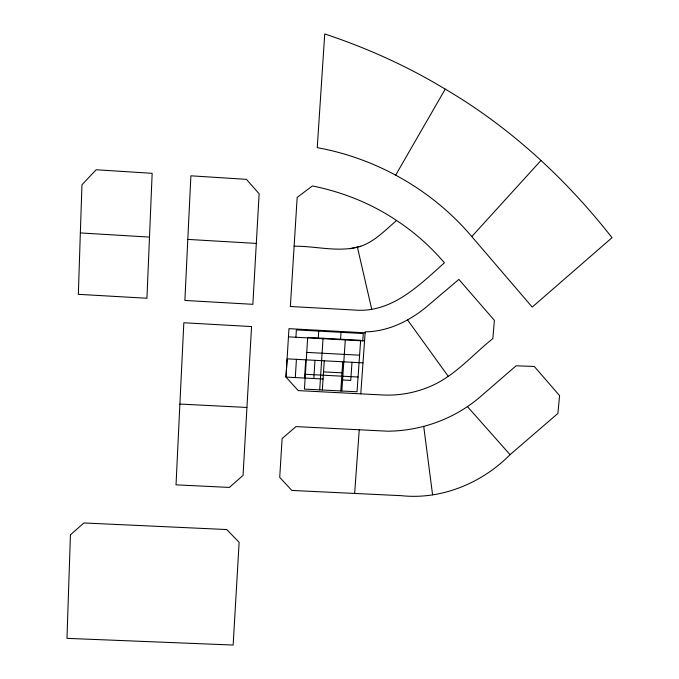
<?xml version="1.0" encoding="UTF-8"?>
<svg xmlns="http://www.w3.org/2000/svg" width="679" height="679" viewBox="0 0 679 679"><rect width="100%" height="100%" fill="white"/><g stroke="black" fill="none" stroke-linecap="round" stroke-linejoin="round"><path stroke-width="1.02" d="M80.343 232.931L78.34 294.33L146.944 298.251L152.155 173.332L96.18 169.75L81.964 184.764L80.343 232.931L149.482 237.098M179.884 404.056L176.022 484.84L229.366 487.437L243.048 475.419L251.561 326.565L183.831 322.754L179.884 404.056L246.935 407.459M187.803 239.398L184.883 300.457L252.851 304.319L259.132 193.761L246.401 179.349L190.892 175.81L187.803 239.398L256.322 243.43M295.917 337.259L296.367 329.901L363.29 333.533L362.773 340.858M295.306 377.558L296.426 359.344M304.565 378.042L305.711 359.836M313.817 378.517L314.988 360.32M318.247 338.465L318.723 331.114M319.707 389.873L323.051 338.261M322.347 390.009L324.248 360.812M340.535 339.661L341.028 332.328M340.782 390.951L342.759 361.788M341.826 391.011L345.331 339.458M351.994 362.272L350.746 380.427L341.529 379.951M360.778 393.854L365.209 331.836C387.403 331.607 408.393 321.566 425.368 307.799L458.877 279.4L494.388 320.361L492.827 338.6C472.796 354.54 455.66 375.114 431.852 385.714C416.668 392.521 399.948 395.73 383.329 395.017L298.242 390.595L285.961 377.049L288.965 328.661L365.141 332.803M354.642 493.446L359.25 429.773M395.594 175.267L445.229 89.127C407.375 66.177 366.728 47.878 324.732 33.95L317.246 147.649C376.845 158.419 432.659 190.273 471.778 236.572L532.226 307.086L612.025 237.692C565.87 178.755 509.937 127.1 445.229 89.127M471.778 236.572L541.01 160.439M396.57 220.505C371.243 203.437 342.318 191.953 312.408 185.944L297.164 197.402L290.366 306.501L353.954 310.006C391.443 313.469 418.731 285.706 444.431 262.79C430.503 246.596 414.504 232.15 396.57 220.505C385.349 229.977 375.012 241.376 360.744 246.248C339.076 252.919 316.219 245.942 294.126 246.214M510.065 454.658L557.883 413.469L559.581 395.628L534.305 366.473L516.108 365.794L480.656 396.477C455.066 418.722 421.294 431.012 387.437 431.19L295.976 426.599L282.116 438.549L279.723 477.371L291.843 490.442L401.357 495.678C441.554 499.922 481.92 483.142 510.065 454.658L467.39 406.56M350.177 248.752L360.744 246.248M323.527 371.88L342.004 372.839M305.372 374.282L358.062 377.015M323.068 379.001L286.037 377.083L287.132 358.851L362.993 362.849M288.456 336.86L364.555 340.96M306.747 352.393L359.598 355.202M407.493 319.834L448.284 376.378M357.383 247.029L371.685 309.072M423.713 426.327L432.582 494.796M70.429 534.823L66.975 638.353L233.143 645.05L239.127 542.326L226.769 529.544L83.916 522.966L70.429 534.823M307.68 337.429L304.438 389.092L357.027 391.783L360.642 340.281L307.68 337.429"/></g></svg>
